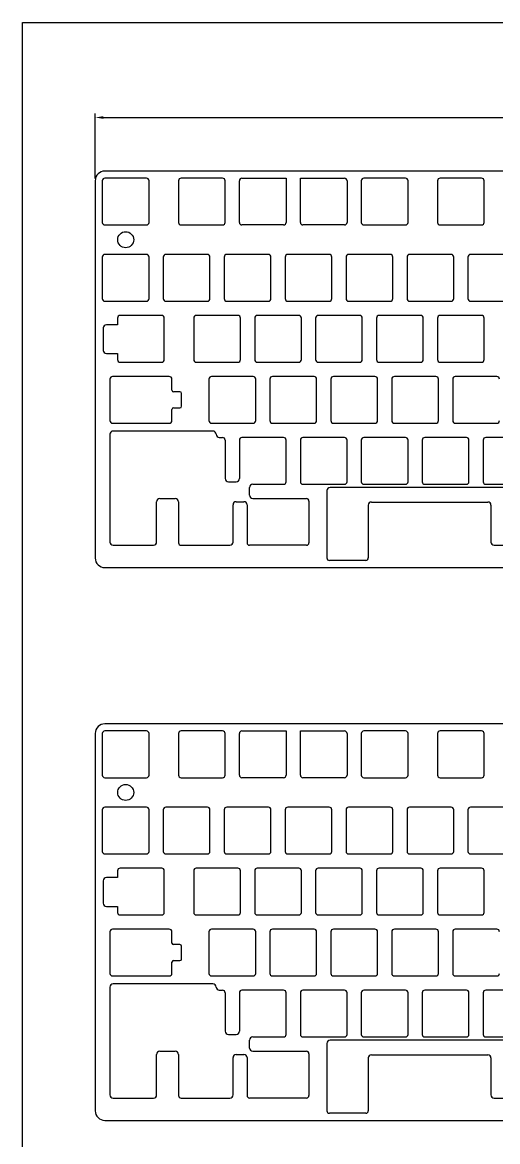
# Model space of a CAD drawing. Header units: millimetres. Extents: x 2210 to 4733, y 577 to 1929.
# Drawn here: x 4017.6 to 4166.2, y 1579.1 to 1928.6 of the extents above; entities that cross this region are included whole.
import ezdxf

# ---------------------------------------------------------------- set-up
doc = ezdxf.new("R2010")
doc.units = ezdxf.units.MM
doc.styles.get("Standard").update_dxf_attribs({"font": 'arial.ttf'})
doc.dimstyles.new('ISO-25', dxfattribs={"dimtxt": 2.5, "dimasz": 2.5, "dimexe": 1.25, "dimexo": 0.625, "dimtad": 1, "dimtxsty": 'Standard', "dimcen": 2.5, "dimadec": 0, "dimazin": 0, "dimtfac": 1, "dimtmove": 0, "dimatfit": 3, "dimfxl": 1, "dimarcsym": 0})

# ---------------------------------------------------------------- blocks, each defined once
blk = doc.blocks.new('*D38')
at = {"color": 0, "lineweight": -2, "transparency": 16777216}
for p, q in [((4040.41, 1879.77), (4040.41, 1900.12)), ((4042.91, 1898.87), (4352.23, 1898.87)), ((4354.73, 1859.47), (4354.73, 1900.12))]:
    blk.add_line(p, q, dxfattribs=at)
at = {"color": 0, "transparency": 16777216}
for points in [[(4042.91, 1899.28), (4042.91, 1898.45), (4040.41, 1898.87)], [(4352.23, 1899.28), (4352.23, 1898.45), (4354.73, 1898.87)]]:
    blk.add_solid(points, dxfattribs=at)
at = {"layer": 'Defpoints', "color": 0, "transparency": 16777216}
for p in [(4354.73, 1898.87), (4040.41, 1879.14), (4354.73, 1858.84)]:
    blk.add_point(p, dxfattribs=at)
at = {"color": 0, "transparency": 16777216, "insert": (4197.57, 1900.99), "char_height": 2.5, "attachment_point": 5}
blk.add_mtext('314,33', dxfattribs=at)

msp = doc.modelspace()

# ---------------------------------------------------------------- linework, layer by layer
at = {"color": 7, "linetype": 'Continuous', "lineweight": 25}
for p, q in [((4329.432, 1882.142), (4043.407, 1882.142)), ((4040.407, 1879.142), (4040.407, 1761.317)), ((4042.632, 1879.117), (4042.632, 1866.117)), ((4056.432, 1879.917), (4043.432, 1879.917)), ((4057.232, 1866.117), (4057.232, 1879.117)), ((4066.444, 1879.117), (4066.444, 1866.117)), ((4080.244, 1879.917), (4067.244, 1879.917)), ((4081.044, 1866.117), (4081.044, 1879.117)), ((4085.494, 1866.117), (4085.494, 1879.117)), ((4086.294, 1879.917), (4100.094, 1879.917)), ((4100.094, 1879.917), (4100.094, 1866.117)), ((4104.544, 1866.117), (4104.544, 1879.917)), ((4104.544, 1879.917), (4118.344, 1879.917)), ((4119.144, 1879.117), (4119.144, 1866.117)), ((4123.594, 1879.117), (4123.594, 1866.117)), ((4137.394, 1879.917), (4124.394, 1879.917)), ((4138.194, 1866.117), (4138.194, 1879.117)), ((4147.407, 1879.117), (4147.407, 1866.117)), ((4161.207, 1879.917), (4148.207, 1879.917)), ((4162.007, 1866.117), (4162.007, 1879.117)), ((4043.432, 1865.317), (4056.432, 1865.317)), ((4067.244, 1865.317), (4080.244, 1865.317)), ((4099.294, 1865.317), (4086.294, 1865.317)), ((4118.344, 1865.317), (4105.344, 1865.317)), ((4124.394, 1865.317), (4137.394, 1865.317)), ((4148.207, 1865.317), (4161.207, 1865.317)), ((4056.432, 1856.104), (4043.432, 1856.104)), ((4075.482, 1856.104), (4062.482, 1856.104)), ((4094.532, 1856.104), (4081.532, 1856.104)), ((4113.582, 1856.104), (4100.582, 1856.104)), ((4132.632, 1856.104), (4119.632, 1856.104)), ((4151.682, 1856.104), (4138.682, 1856.104)), ((4170.732, 1856.104), (4157.732, 1856.104)), ((4042.632, 1855.304), (4042.632, 1842.304)), ((4057.232, 1842.304), (4057.232, 1855.304)), ((4061.682, 1855.304), (4061.682, 1842.304)), ((4076.282, 1842.304), (4076.282, 1855.304)), ((4080.732, 1855.304), (4080.732, 1842.304)), ((4095.332, 1842.304), (4095.332, 1855.304)), ((4099.782, 1855.304), (4099.782, 1842.304)), ((4114.382, 1842.304), (4114.382, 1855.304)), ((4118.832, 1855.304), (4118.832, 1842.304)), ((4133.432, 1842.304), (4133.432, 1855.304)), ((4137.882, 1855.304), (4137.882, 1842.304)), ((4152.482, 1842.304), (4152.482, 1855.304)), ((4156.932, 1855.304), (4156.932, 1842.304)), ((4043.432, 1841.504), (4056.432, 1841.504)), ((4062.482, 1841.504), (4075.482, 1841.504)), ((4081.532, 1841.504), (4094.532, 1841.504)), ((4100.582, 1841.504), (4113.582, 1841.504)), ((4119.632, 1841.504), (4132.632, 1841.504)), ((4138.682, 1841.504), (4151.682, 1841.504)), ((4157.732, 1841.504), (4170.732, 1841.504)), ((4047.394, 1836.254), (4047.394, 1834.154)), ((4061.194, 1837.054), (4048.194, 1837.054)), ((4061.994, 1823.254), (4061.994, 1836.254)), ((4071.207, 1836.254), (4071.207, 1823.254)), ((4085.007, 1837.054), (4072.007, 1837.054)), ((4085.807, 1823.254), (4085.807, 1836.254)), ((4090.257, 1836.254), (4090.257, 1823.254)), ((4104.057, 1837.054), (4091.057, 1837.054)), ((4104.857, 1823.254), (4104.857, 1836.254)), ((4109.307, 1836.254), (4109.307, 1823.254)), ((4123.107, 1837.054), (4110.107, 1837.054)), ((4123.907, 1823.254), (4123.907, 1836.254)), ((4128.357, 1836.254), (4128.357, 1823.254)), ((4142.157, 1837.054), (4129.157, 1837.054)), ((4142.957, 1823.254), (4142.957, 1836.254)), ((4147.407, 1836.254), (4147.407, 1823.254)), ((4161.207, 1837.054), (4148.207, 1837.054)), ((4162.007, 1823.254), (4162.007, 1836.254)), ((4042.932, 1833.154), (4042.932, 1826.154)), ((4047.394, 1834.154), (4043.932, 1834.154)), ((4043.932, 1825.154), (4047.394, 1825.154)), ((4047.394, 1825.154), (4047.394, 1823.254)), ((4048.194, 1822.454), (4061.194, 1822.454)), ((4072.007, 1822.454), (4085.007, 1822.454)), ((4091.057, 1822.454), (4104.057, 1822.454)), ((4110.107, 1822.454), (4123.107, 1822.454)), ((4129.157, 1822.454), (4142.157, 1822.454)), ((4148.207, 1822.454), (4161.207, 1822.454)), ((4063.576, 1818.004), (4045.813, 1818.004)), ((4089.769, 1818.004), (4076.769, 1818.004)), ((4108.819, 1818.004), (4095.819, 1818.004)), ((4127.869, 1818.004), (4114.869, 1818.004)), ((4146.919, 1818.004), (4133.919, 1818.004)), ((4165.969, 1818.004), (4152.969, 1818.004)), ((4045.013, 1817.204), (4045.013, 1804.204)), ((4064.376, 1813.704), (4064.376, 1817.204)), ((4075.969, 1817.204), (4075.969, 1804.204)), ((4090.569, 1804.204), (4090.569, 1817.204)), ((4095.019, 1817.204), (4095.019, 1804.204)), ((4109.619, 1804.204), (4109.619, 1817.204)), ((4114.069, 1817.204), (4114.069, 1804.204)), ((4128.669, 1804.204), (4128.669, 1817.204)), ((4133.119, 1817.204), (4133.119, 1804.204)), ((4147.719, 1804.204), (4147.719, 1817.204)), ((4152.169, 1817.204), (4152.169, 1804.204)), ((4066.876, 1813.204), (4064.876, 1813.204)), ((4067.376, 1808.704), (4067.376, 1812.704)), ((4064.376, 1804.204), (4064.376, 1807.704)), ((4064.876, 1808.204), (4066.876, 1808.204)), ((4045.813, 1803.404), (4063.576, 1803.404)), ((4076.769, 1803.404), (4089.769, 1803.404)), ((4095.819, 1803.404), (4108.819, 1803.404)), ((4114.869, 1803.404), (4127.869, 1803.404)), ((4133.919, 1803.404), (4146.919, 1803.404)), ((4152.969, 1803.404), (4165.969, 1803.404)), ((4045.013, 1799.954), (4045.013, 1766.304)), ((4077.2, 1800.954), (4046.013, 1800.954)), ((4079.2, 1798.954), (4080.244, 1798.954)), ((4081.044, 1798.154), (4081.044, 1786.154)), ((4085.494, 1798.154), (4085.494, 1786.154)), ((4099.294, 1798.954), (4086.294, 1798.954)), ((4100.094, 1785.154), (4100.094, 1798.154)), ((4104.544, 1798.154), (4104.544, 1785.154)), ((4118.344, 1798.954), (4105.344, 1798.954)), ((4119.144, 1785.154), (4119.144, 1798.154)), ((4123.594, 1798.154), (4123.594, 1785.154)), ((4137.394, 1798.954), (4124.394, 1798.954)), ((4138.194, 1785.154), (4138.194, 1798.154)), ((4142.644, 1798.154), (4142.644, 1785.154)), ((4156.444, 1798.954), (4143.444, 1798.954)), ((4157.244, 1785.154), (4157.244, 1798.154)), ((4161.694, 1798.154), (4161.694, 1785.154)), ((4175.494, 1798.954), (4162.494, 1798.954)), ((4089.676, 1784.354), (4099.294, 1784.354)), ((4105.344, 1784.354), (4118.344, 1784.354)), ((4233.707, 1783.354), (4113.807, 1783.354)), ((4124.394, 1784.354), (4137.394, 1784.354)), ((4143.444, 1784.354), (4156.444, 1784.354)), ((4162.494, 1784.354), (4175.494, 1784.354)), ((4059.613, 1766.304), (4059.613, 1778.904)), ((4060.613, 1779.904), (4065.444, 1779.904)), ((4066.444, 1778.904), (4066.444, 1766.104)), ((4089.676, 1779.904), (4106.438, 1779.904)), ((4107.238, 1779.104), (4107.238, 1766.104)), ((4112.807, 1782.354), (4112.807, 1761.342)), ((4083.494, 1766.304), (4083.494, 1777.904)), ((4087.876, 1777.904), (4087.876, 1766.104)), ((4125.776, 1777.804), (4125.776, 1761.342)), ((4126.776, 1778.804), (4163.126, 1778.804)), ((4164.126, 1777.804), (4164.126, 1766.304)), ((4046.013, 1765.304), (4058.613, 1765.304)), ((4067.244, 1765.304), (4082.494, 1765.304)), ((4106.438, 1765.304), (4088.676, 1765.304)), ((4165.126, 1765.304), (4180.257, 1765.304)), ((4043.407, 1758.317), (4351.732, 1758.317)), ((4124.976, 1760.542), (4113.607, 1760.542)), ((4329.432, 1709.538), (4043.407, 1709.538)), ((4040.407, 1706.538), (4040.407, 1588.713)), ((4042.632, 1706.513), (4042.632, 1693.513)), ((4056.432, 1707.313), (4043.432, 1707.313)), ((4057.232, 1693.513), (4057.232, 1706.513)), ((4066.444, 1706.513), (4066.444, 1693.513)), ((4080.244, 1707.313), (4067.244, 1707.313)), ((4081.044, 1693.513), (4081.044, 1706.513)), ((4085.494, 1693.513), (4085.494, 1706.513)), ((4086.294, 1707.313), (4100.094, 1707.313)), ((4100.094, 1707.313), (4100.094, 1693.513)), ((4104.544, 1693.513), (4104.544, 1707.313)), ((4104.544, 1707.313), (4118.344, 1707.313)), ((4119.144, 1706.513), (4119.144, 1693.513)), ((4123.594, 1706.513), (4123.594, 1693.513)), ((4137.394, 1707.313), (4124.394, 1707.313)), ((4138.194, 1693.513), (4138.194, 1706.513)), ((4147.407, 1706.513), (4147.407, 1693.513)), ((4161.207, 1707.313), (4148.207, 1707.313)), ((4162.007, 1693.513), (4162.007, 1706.513)), ((4043.432, 1692.713), (4056.432, 1692.713)), ((4067.244, 1692.713), (4080.244, 1692.713)), ((4099.294, 1692.713), (4086.294, 1692.713)), ((4118.344, 1692.713), (4105.344, 1692.713)), ((4124.394, 1692.713), (4137.394, 1692.713)), ((4148.207, 1692.713), (4161.207, 1692.713)), ((4042.632, 1682.701), (4042.632, 1669.701)), ((4056.432, 1683.501), (4043.432, 1683.501)), ((4057.232, 1669.701), (4057.232, 1682.701)), ((4061.682, 1682.701), (4061.682, 1669.701)), ((4075.482, 1683.501), (4062.482, 1683.501)), ((4076.282, 1669.701), (4076.282, 1682.701)), ((4080.732, 1682.701), (4080.732, 1669.701)), ((4094.532, 1683.501), (4081.532, 1683.501)), ((4095.332, 1669.701), (4095.332, 1682.701)), ((4099.782, 1682.701), (4099.782, 1669.701)), ((4113.582, 1683.501), (4100.582, 1683.501)), ((4114.382, 1669.701), (4114.382, 1682.701)), ((4118.832, 1682.701), (4118.832, 1669.701)), ((4132.632, 1683.501), (4119.632, 1683.501)), ((4133.432, 1669.701), (4133.432, 1682.701)), ((4137.882, 1682.701), (4137.882, 1669.701)), ((4151.682, 1683.501), (4138.682, 1683.501)), ((4152.482, 1669.701), (4152.482, 1682.701)), ((4156.932, 1682.701), (4156.932, 1669.701)), ((4170.732, 1683.501), (4157.732, 1683.501)), ((4043.432, 1668.901), (4056.432, 1668.901)), ((4062.482, 1668.901), (4075.482, 1668.901)), ((4081.532, 1668.901), (4094.532, 1668.901)), ((4100.582, 1668.901), (4113.582, 1668.901)), ((4119.632, 1668.901), (4132.632, 1668.901)), ((4138.682, 1668.901), (4151.682, 1668.901)), ((4157.732, 1668.901), (4170.732, 1668.901)), ((4047.394, 1663.651), (4047.394, 1661.551)), ((4061.194, 1664.451), (4048.194, 1664.451)), ((4061.994, 1650.651), (4061.994, 1663.651)), ((4071.207, 1663.651), (4071.207, 1650.651)), ((4085.007, 1664.451), (4072.007, 1664.451)), ((4085.807, 1650.651), (4085.807, 1663.651)), ((4090.257, 1663.651), (4090.257, 1650.651)), ((4104.057, 1664.451), (4091.057, 1664.451)), ((4104.857, 1650.651), (4104.857, 1663.651)), ((4109.307, 1663.651), (4109.307, 1650.651)), ((4123.107, 1664.451), (4110.107, 1664.451)), ((4123.907, 1650.651), (4123.907, 1663.651)), ((4128.357, 1663.651), (4128.357, 1650.651)), ((4142.157, 1664.451), (4129.157, 1664.451)), ((4142.957, 1650.651), (4142.957, 1663.651)), ((4147.407, 1663.651), (4147.407, 1650.651)), ((4161.207, 1664.451), (4148.207, 1664.451)), ((4162.007, 1650.651), (4162.007, 1663.651)), ((4042.932, 1660.551), (4042.932, 1653.551)), ((4047.394, 1661.551), (4043.932, 1661.551)), ((4043.932, 1652.551), (4047.394, 1652.551)), ((4047.394, 1652.551), (4047.394, 1650.651)), ((4048.194, 1649.851), (4061.194, 1649.851)), ((4072.007, 1649.851), (4085.007, 1649.851)), ((4091.057, 1649.851), (4104.057, 1649.851)), ((4110.107, 1649.851), (4123.107, 1649.851)), ((4129.157, 1649.851), (4142.157, 1649.851)), ((4148.207, 1649.851), (4161.207, 1649.851)), ((4045.013, 1644.601), (4045.013, 1631.601)), ((4063.576, 1645.401), (4045.813, 1645.401)), ((4063.576, 1645.401), (4050.576, 1645.401)), ((4064.376, 1641.101), (4064.376, 1644.601)), ((4064.376, 1641.101), (4064.376, 1644.601)), ((4075.969, 1644.601), (4075.969, 1631.601)), ((4089.769, 1645.401), (4076.769, 1645.401)), ((4090.569, 1631.601), (4090.569, 1644.601)), ((4095.019, 1644.601), (4095.019, 1631.601)), ((4108.819, 1645.401), (4095.819, 1645.401)), ((4109.619, 1631.601), (4109.619, 1644.601)), ((4114.069, 1644.601), (4114.069, 1631.601)), ((4127.869, 1645.401), (4114.869, 1645.401)), ((4128.669, 1631.601), (4128.669, 1644.601)), ((4133.119, 1644.601), (4133.119, 1631.601)), ((4146.919, 1645.401), (4133.919, 1645.401)), ((4147.719, 1631.601), (4147.719, 1644.601)), ((4152.169, 1644.601), (4152.169, 1631.601)), ((4165.969, 1645.401), (4152.969, 1645.401)), ((4066.876, 1640.601), (4064.876, 1640.601)), ((4066.876, 1640.601), (4064.876, 1640.601)), ((4067.376, 1636.101), (4067.376, 1640.101)), ((4067.376, 1636.101), (4067.376, 1640.101)), ((4064.876, 1635.601), (4066.876, 1635.601)), ((4064.876, 1635.601), (4066.876, 1635.601)), ((4064.376, 1631.601), (4064.376, 1635.101)), ((4064.376, 1631.601), (4064.376, 1635.101)), ((4045.813, 1630.801), (4063.576, 1630.801)), ((4050.576, 1630.801), (4063.576, 1630.801)), ((4076.769, 1630.801), (4089.769, 1630.801)), ((4095.819, 1630.801), (4108.819, 1630.801)), ((4114.869, 1630.801), (4127.869, 1630.801)), ((4133.919, 1630.801), (4146.919, 1630.801)), ((4152.969, 1630.801), (4165.969, 1630.801)), ((4045.013, 1627.351), (4045.013, 1593.701)), ((4077.2, 1628.351), (4046.013, 1628.351)), ((4079.2, 1626.351), (4080.244, 1626.351)), ((4081.044, 1625.551), (4081.044, 1613.551)), ((4085.494, 1625.551), (4085.494, 1613.551)), ((4099.294, 1626.351), (4086.294, 1626.351)), ((4100.094, 1612.551), (4100.094, 1625.551)), ((4104.544, 1625.551), (4104.544, 1612.551)), ((4118.344, 1626.351), (4105.344, 1626.351)), ((4119.144, 1612.551), (4119.144, 1625.551)), ((4123.594, 1625.551), (4123.594, 1612.551)), ((4137.394, 1626.351), (4124.394, 1626.351)), ((4138.194, 1612.551), (4138.194, 1625.551)), ((4142.644, 1625.551), (4142.644, 1612.551)), ((4156.444, 1626.351), (4143.444, 1626.351)), ((4157.244, 1612.551), (4157.244, 1625.551)), ((4161.694, 1625.551), (4161.694, 1612.551)), ((4175.494, 1626.351), (4162.494, 1626.351)), ((4089.676, 1611.751), (4099.294, 1611.751)), ((4105.344, 1611.751), (4118.344, 1611.751)), ((4124.394, 1611.751), (4137.394, 1611.751)), ((4143.444, 1611.751), (4156.444, 1611.751)), ((4162.494, 1611.751), (4175.494, 1611.751)), ((4112.807, 1609.751), (4112.807, 1588.738)), ((4233.707, 1610.751), (4113.807, 1610.751)), ((4059.613, 1593.701), (4059.613, 1606.301)), ((4060.613, 1607.301), (4065.444, 1607.301)), ((4066.444, 1606.301), (4066.444, 1593.501)), ((4083.494, 1593.701), (4083.494, 1605.301)), ((4087.876, 1605.301), (4087.876, 1593.501)), ((4089.676, 1607.301), (4106.438, 1607.301)), ((4107.238, 1606.501), (4107.238, 1593.501)), ((4125.776, 1605.201), (4125.776, 1588.738)), ((4126.776, 1606.201), (4163.126, 1606.201)), ((4164.126, 1605.201), (4164.126, 1593.701)), ((4046.013, 1592.701), (4058.613, 1592.701)), ((4067.244, 1592.701), (4082.494, 1592.701)), ((4106.438, 1592.701), (4088.676, 1592.701)), ((4165.126, 1592.701), (4180.257, 1592.701)), ((4124.976, 1587.938), (4113.607, 1587.938)), ((4043.407, 1585.713), (4351.732, 1585.713))]:
    msp.add_line(p, q, dxfattribs=at)
for p, q in [((4082.044, 1785.154), (4084.494, 1785.154)), ((4088.676, 1780.904), (4088.676, 1783.354)), ((4084.494, 1778.904), (4086.876, 1778.904)), ((4082.044, 1612.551), (4084.494, 1612.551)), ((4088.676, 1608.301), (4088.676, 1610.751)), ((4084.494, 1606.301), (4086.876, 1606.301))]:
    msp.add_line(p, q)
at = {"color": 1}
for points in [[(4017.634, 1737.063), (4017.634, 1928.57), (4440.561, 1928.57), (4440.561, 1737.063)], [(4440.561, 1737.063), (4440.561, 1545.555), (4017.634, 1545.555), (4017.634, 1737.063)]]:
    msp.add_lwpolyline(points, dxfattribs=at)
at = {"color": 7, "linetype": 'Continuous', "lineweight": 25}
for centre in [(4049.932, 1860.71), (4049.932, 1688.107)]:
    msp.add_circle(centre, 2.5, dxfattribs=at)
for centre, radius, start, end in [((4043.407, 1879.142), 3, 90, 180), ((4043.432, 1879.117), 0.8, 90, 180), ((4056.432, 1879.117), 0.8, 0, 90), ((4067.244, 1879.117), 0.8, 90, 180), ((4080.244, 1879.117), 0.8, 0, 90), ((4086.294, 1879.117), 0.8, 90, 180), ((4118.344, 1879.117), 0.8, 0, 90), ((4124.394, 1879.117), 0.8, 90, 180), ((4137.394, 1879.117), 0.8, 0, 90), ((4148.207, 1879.117), 0.8, 90, 180), ((4161.207, 1879.117), 0.8, 0, 90), ((4043.432, 1866.117), 0.8, 180, 270), ((4056.432, 1866.117), 0.8, 270, 0), ((4067.244, 1866.117), 0.8, 180, 270), ((4080.244, 1866.117), 0.8, 270, 0), ((4086.294, 1866.117), 0.8, 180, 270), ((4099.294, 1866.117), 0.8, 270, 0), ((4105.344, 1866.117), 0.8, 180, 270), ((4118.344, 1866.117), 0.8, 270, 0), ((4124.394, 1866.117), 0.8, 180, 270), ((4137.394, 1866.117), 0.8, 270, 0), ((4148.207, 1866.117), 0.8, 180, 270), ((4161.207, 1866.117), 0.8, 270, 0), ((4043.432, 1855.304), 0.8, 90, 180), ((4056.432, 1855.304), 0.8, 0, 90), ((4062.482, 1855.304), 0.8, 90, 180), ((4075.482, 1855.304), 0.8, 0, 90), ((4081.532, 1855.304), 0.8, 90, 180), ((4094.532, 1855.304), 0.8, 0, 90), ((4100.582, 1855.304), 0.8, 90, 180), ((4113.582, 1855.304), 0.8, 0, 90), ((4119.632, 1855.304), 0.8, 90, 180), ((4132.632, 1855.304), 0.8, 0, 90), ((4138.682, 1855.304), 0.8, 90, 180), ((4151.682, 1855.304), 0.8, 0, 90), ((4157.732, 1855.304), 0.8, 90, 180), ((4043.432, 1842.304), 0.8, 180, 270), ((4056.432, 1842.304), 0.8, 270, 0), ((4062.482, 1842.304), 0.8, 180, 270), ((4075.482, 1842.304), 0.8, 270, 0), ((4081.532, 1842.304), 0.8, 180, 270), ((4094.532, 1842.304), 0.8, 270, 0), ((4100.582, 1842.304), 0.8, 180, 270), ((4113.582, 1842.304), 0.8, 270, 0), ((4119.632, 1842.304), 0.8, 180, 270), ((4132.632, 1842.304), 0.8, 270, 0), ((4138.682, 1842.304), 0.8, 180, 270), ((4151.682, 1842.304), 0.8, 270, 0), ((4157.732, 1842.304), 0.8, 180, 270), ((4048.194, 1836.254), 0.8, 90, 180), ((4061.194, 1836.254), 0.8, 0, 90), ((4072.007, 1836.254), 0.8, 90, 180), ((4085.007, 1836.254), 0.8, 0, 90), ((4091.057, 1836.254), 0.8, 90, 180), ((4104.057, 1836.254), 0.8, 0, 90), ((4110.107, 1836.254), 0.8, 90, 180), ((4123.107, 1836.254), 0.8, 0, 90), ((4129.157, 1836.254), 0.8, 90, 180), ((4142.157, 1836.254), 0.8, 0, 90), ((4148.207, 1836.254), 0.8, 90, 180), ((4161.207, 1836.254), 0.8, 0, 90), ((4043.932, 1833.154), 1, 90, 180), ((4043.932, 1826.154), 1, 180, 270), ((4048.194, 1823.254), 0.8, 180, 270), ((4061.194, 1823.254), 0.8, 270, 0), ((4072.007, 1823.254), 0.8, 180, 270), ((4085.007, 1823.254), 0.8, 270, 0), ((4091.057, 1823.254), 0.8, 180, 270), ((4104.057, 1823.254), 0.8, 270, 0), ((4110.107, 1823.254), 0.8, 180, 270), ((4123.107, 1823.254), 0.8, 270, 0), ((4129.157, 1823.254), 0.8, 180, 270), ((4142.157, 1823.254), 0.8, 270, 0), ((4148.207, 1823.254), 0.8, 180, 270), ((4161.207, 1823.254), 0.8, 270, 0), ((4045.813, 1817.204), 0.8, 90, 180), ((4063.576, 1817.204), 0.8, 0, 90), ((4076.769, 1817.204), 0.8, 90, 180), ((4089.769, 1817.204), 0.8, 0, 90), ((4095.819, 1817.204), 0.8, 90, 180), ((4108.819, 1817.204), 0.8, 0, 90), ((4114.869, 1817.204), 0.8, 90, 180), ((4127.869, 1817.204), 0.8, 0, 90), ((4133.919, 1817.204), 0.8, 90, 180), ((4146.919, 1817.204), 0.8, 0, 90), ((4152.969, 1817.204), 0.8, 90, 180), ((4165.969, 1817.204), 0.8, 0, 90), ((4064.876, 1813.704), 0.5, 180, 270), ((4066.876, 1812.704), 0.5, 0, 90), ((4064.876, 1807.704), 0.5, 90, 180), ((4066.876, 1808.704), 0.5, 270, 0), ((4045.813, 1804.204), 0.8, 180, 270), ((4063.576, 1804.204), 0.8, 270, 0), ((4076.769, 1804.204), 0.8, 180, 270), ((4089.769, 1804.204), 0.8, 270, 0), ((4095.819, 1804.204), 0.8, 180, 270), ((4108.819, 1804.204), 0.8, 270, 0), ((4114.869, 1804.204), 0.8, 180, 270), ((4127.869, 1804.204), 0.8, 270, 0), ((4133.919, 1804.204), 0.8, 180, 270), ((4146.919, 1804.204), 0.8, 270, 0), ((4152.969, 1804.204), 0.8, 180, 270), ((4165.969, 1804.204), 0.8, 270, 0), ((4046.013, 1799.954), 1, 90, 180), ((4077.2, 1799.954), 1, 0, 90), ((4079.2, 1799.954), 1, 180, 270), ((4080.244, 1798.154), 0.8, 0, 90), ((4086.294, 1798.154), 0.8, 90, 180), ((4099.294, 1798.154), 0.8, 0, 90), ((4105.344, 1798.154), 0.8, 90, 180), ((4118.344, 1798.154), 0.8, 0, 90), ((4124.394, 1798.154), 0.8, 90, 180), ((4137.394, 1798.154), 0.8, 0, 90), ((4143.444, 1798.154), 0.8, 90, 180), ((4156.444, 1798.154), 0.8, 0, 90), ((4162.494, 1798.154), 0.8, 90, 180), ((4099.294, 1785.154), 0.8, 270, 0), ((4105.344, 1785.154), 0.8, 180, 270), ((4113.807, 1782.354), 1, 90, 180), ((4118.344, 1785.154), 0.8, 270, 0), ((4124.394, 1785.154), 0.8, 180, 270), ((4137.394, 1785.154), 0.8, 270, 0), ((4143.444, 1785.154), 0.8, 180, 270), ((4156.444, 1785.154), 0.8, 270, 0), ((4162.494, 1785.154), 0.8, 180, 270), ((4060.613, 1778.904), 1, 90, 180), ((4065.444, 1778.904), 1, 0, 90), ((4106.438, 1779.104), 0.8, 0, 90), ((4126.776, 1777.804), 1, 90, 180), ((4163.126, 1777.804), 1, 0, 90), ((4046.013, 1766.304), 1, 180, 270), ((4058.613, 1766.304), 1, 270, 0), ((4067.244, 1766.104), 0.8, 180, 270), ((4082.494, 1766.304), 1, 270, 0), ((4088.676, 1766.104), 0.8, 180, 270), ((4106.438, 1766.104), 0.8, 270, 0), ((4165.126, 1766.304), 1, 180, 270), ((4043.407, 1761.317), 3, 180, 270), ((4113.607, 1761.342), 0.8, 180, 270), ((4124.976, 1761.342), 0.8, 270, 0), ((4043.407, 1706.538), 3, 90, 180), ((4043.432, 1706.513), 0.8, 90, 180), ((4056.432, 1706.513), 0.8, 0, 90), ((4067.244, 1706.513), 0.8, 90, 180), ((4080.244, 1706.513), 0.8, 0, 90), ((4086.294, 1706.513), 0.8, 90, 180), ((4118.344, 1706.513), 0.8, 0, 90), ((4124.394, 1706.513), 0.8, 90, 180), ((4137.394, 1706.513), 0.8, 0, 90), ((4148.207, 1706.513), 0.8, 90, 180), ((4161.207, 1706.513), 0.8, 0, 90), ((4043.432, 1693.513), 0.8, 180, 270), ((4056.432, 1693.513), 0.8, 270, 0), ((4067.244, 1693.513), 0.8, 180, 270), ((4080.244, 1693.513), 0.8, 270, 0), ((4086.294, 1693.513), 0.8, 180, 270), ((4099.294, 1693.513), 0.8, 270, 0), ((4105.344, 1693.513), 0.8, 180, 270), ((4118.344, 1693.513), 0.8, 270, 0), ((4124.394, 1693.513), 0.8, 180, 270), ((4137.394, 1693.513), 0.8, 270, 0), ((4148.207, 1693.513), 0.8, 180, 270), ((4161.207, 1693.513), 0.8, 270, 0), ((4043.432, 1682.701), 0.8, 90, 180), ((4056.432, 1682.701), 0.8, 0, 90), ((4062.482, 1682.701), 0.8, 90, 180), ((4075.482, 1682.701), 0.8, 0, 90), ((4081.532, 1682.701), 0.8, 90, 180), ((4094.532, 1682.701), 0.8, 0, 90), ((4100.582, 1682.701), 0.8, 90, 180), ((4113.582, 1682.701), 0.8, 0, 90), ((4119.632, 1682.701), 0.8, 90, 180), ((4132.632, 1682.701), 0.8, 0, 90), ((4138.682, 1682.701), 0.8, 90, 180), ((4151.682, 1682.701), 0.8, 0, 90), ((4157.732, 1682.701), 0.8, 90, 180), ((4043.432, 1669.701), 0.8, 180, 270), ((4056.432, 1669.701), 0.8, 270, 0), ((4062.482, 1669.701), 0.8, 180, 270), ((4075.482, 1669.701), 0.8, 270, 0), ((4081.532, 1669.701), 0.8, 180, 270), ((4094.532, 1669.701), 0.8, 270, 0), ((4100.582, 1669.701), 0.8, 180, 270), ((4113.582, 1669.701), 0.8, 270, 0), ((4119.632, 1669.701), 0.8, 180, 270), ((4132.632, 1669.701), 0.8, 270, 0), ((4138.682, 1669.701), 0.8, 180, 270), ((4151.682, 1669.701), 0.8, 270, 0), ((4157.732, 1669.701), 0.8, 180, 270), ((4048.194, 1663.651), 0.8, 90, 180), ((4061.194, 1663.651), 0.8, 0, 90), ((4072.007, 1663.651), 0.8, 90, 180), ((4085.007, 1663.651), 0.8, 0, 90), ((4091.057, 1663.651), 0.8, 90, 180), ((4104.057, 1663.651), 0.8, 0, 90), ((4110.107, 1663.651), 0.8, 90, 180), ((4123.107, 1663.651), 0.8, 0, 90), ((4129.157, 1663.651), 0.8, 90, 180), ((4142.157, 1663.651), 0.8, 0, 90), ((4148.207, 1663.651), 0.8, 90, 180), ((4161.207, 1663.651), 0.8, 0, 90), ((4043.932, 1660.551), 1, 90, 180), ((4043.932, 1653.551), 1, 180, 270), ((4048.194, 1650.651), 0.8, 180, 270), ((4061.194, 1650.651), 0.8, 270, 0), ((4072.007, 1650.651), 0.8, 180, 270), ((4085.007, 1650.651), 0.8, 270, 0), ((4091.057, 1650.651), 0.8, 180, 270), ((4104.057, 1650.651), 0.8, 270, 0), ((4110.107, 1650.651), 0.8, 180, 270), ((4123.107, 1650.651), 0.8, 270, 0), ((4129.157, 1650.651), 0.8, 180, 270), ((4142.157, 1650.651), 0.8, 270, 0), ((4148.207, 1650.651), 0.8, 180, 270), ((4161.207, 1650.651), 0.8, 270, 0), ((4045.813, 1644.601), 0.8, 90, 180), ((4063.576, 1644.601), 0.8, 0, 90), ((4063.576, 1644.601), 0.8, 0, 90), ((4076.769, 1644.601), 0.8, 90, 180), ((4089.769, 1644.601), 0.8, 0, 90), ((4095.819, 1644.601), 0.8, 90, 180), ((4108.819, 1644.601), 0.8, 0, 90), ((4114.869, 1644.601), 0.8, 90, 180), ((4127.869, 1644.601), 0.8, 0, 90), ((4133.919, 1644.601), 0.8, 90, 180), ((4146.919, 1644.601), 0.8, 0, 90), ((4152.969, 1644.601), 0.8, 90, 180), ((4165.969, 1644.601), 0.8, 0, 90), ((4064.876, 1641.101), 0.5, 180, 270), ((4064.876, 1641.101), 0.5, 180, 270), ((4066.876, 1640.101), 0.5, 0, 90), ((4066.876, 1640.101), 0.5, 0, 90), ((4064.876, 1635.101), 0.5, 90, 180), ((4064.876, 1635.101), 0.5, 90, 180), ((4066.876, 1636.101), 0.5, 270, 0), ((4066.876, 1636.101), 0.5, 270, 0), ((4045.813, 1631.601), 0.8, 180, 270), ((4063.576, 1631.601), 0.8, 270, 0), ((4063.576, 1631.601), 0.8, 270, 0), ((4076.769, 1631.601), 0.8, 180, 270), ((4089.769, 1631.601), 0.8, 270, 0), ((4095.819, 1631.601), 0.8, 180, 270), ((4108.819, 1631.601), 0.8, 270, 0), ((4114.869, 1631.601), 0.8, 180, 270), ((4127.869, 1631.601), 0.8, 270, 0), ((4133.919, 1631.601), 0.8, 180, 270), ((4146.919, 1631.601), 0.8, 270, 0), ((4152.969, 1631.601), 0.8, 180, 270), ((4165.969, 1631.601), 0.8, 270, 0), ((4046.013, 1627.351), 1, 90, 180), ((4077.2, 1627.351), 1, 0, 90), ((4079.2, 1627.351), 1, 180, 270), ((4080.244, 1625.551), 0.8, 0, 90), ((4086.294, 1625.551), 0.8, 90, 180), ((4099.294, 1625.551), 0.8, 0, 90), ((4105.344, 1625.551), 0.8, 90, 180), ((4118.344, 1625.551), 0.8, 0, 90), ((4124.394, 1625.551), 0.8, 90, 180), ((4137.394, 1625.551), 0.8, 0, 90), ((4143.444, 1625.551), 0.8, 90, 180), ((4156.444, 1625.551), 0.8, 0, 90), ((4162.494, 1625.551), 0.8, 90, 180), ((4099.294, 1612.551), 0.8, 270, 0), ((4105.344, 1612.551), 0.8, 180, 270), ((4118.344, 1612.551), 0.8, 270, 0), ((4124.394, 1612.551), 0.8, 180, 270), ((4137.394, 1612.551), 0.8, 270, 0), ((4143.444, 1612.551), 0.8, 180, 270), ((4156.444, 1612.551), 0.8, 270, 0), ((4162.494, 1612.551), 0.8, 180, 270), ((4113.807, 1609.751), 1, 90, 180), ((4060.613, 1606.301), 1, 90, 180), ((4065.444, 1606.301), 1, 0, 90), ((4106.438, 1606.501), 0.8, 0, 90), ((4126.776, 1605.201), 1, 90, 180), ((4163.126, 1605.201), 1, 0, 90), ((4046.013, 1593.701), 1, 180, 270), ((4058.613, 1593.701), 1, 270, 0), ((4082.494, 1593.701), 1, 270, 0), ((4165.126, 1593.701), 1, 180, 270), ((4067.244, 1593.501), 0.8, 180, 270), ((4088.676, 1593.501), 0.8, 180, 270), ((4106.438, 1593.501), 0.8, 270, 0), ((4043.407, 1588.713), 3, 180, 270), ((4113.607, 1588.738), 0.8, 180, 270), ((4124.976, 1588.738), 0.8, 270, 0)]:
    msp.add_arc(centre, radius, start, end, dxfattribs=at)
for centre, start, end in [((4082.044, 1786.154), 180, 270), ((4084.494, 1777.904), 90, 180), ((4086.876, 1777.904), 0, 90), ((4089.676, 1608.301), 180, 270), ((4084.494, 1605.301), 90, 180)]:
    msp.add_arc(centre, 1, start, end)
at = {"lineweight": 25}
for centre, start, end in [((4084.494, 1786.154), 270, 0), ((4089.676, 1783.354), 90, 180), ((4089.676, 1780.904), 180, 270), ((4082.044, 1613.551), 180, 270), ((4084.494, 1613.551), 270, 0), ((4089.676, 1610.751), 90, 180), ((4086.876, 1605.301), 0, 90)]:
    msp.add_arc(centre, 1, start, end, dxfattribs=at)

# ---------------------------------------------------------------- dimensions: what is measured, and where the dimension line sits
at = {"color": 5}
dim = msp.add_linear_dim(base=(4354.731792772, 1898.865725381), p1=(4040.406792772, 1879.141717507), p2=(4354.731792772, 1858.841717507), dimstyle='ISO-25', dxfattribs=at)
dim.commit()
dim.dimension.update_dxf_attribs({"geometry": '*D38', "text_midpoint": (4197.569292772, 1900.993112829)})

doc.saveas('drawing.dxf')
